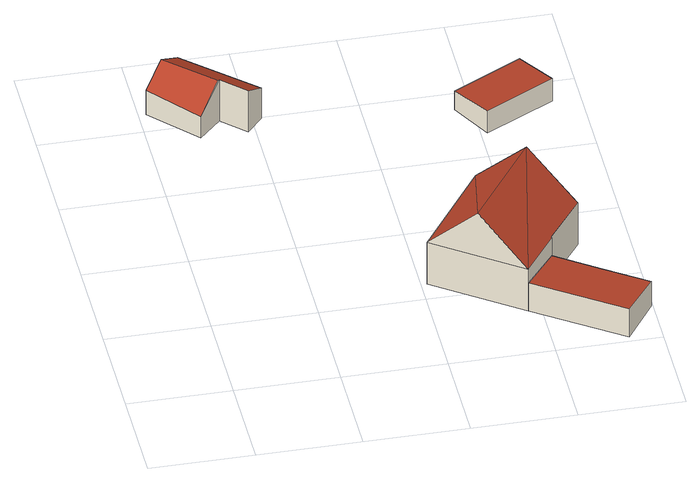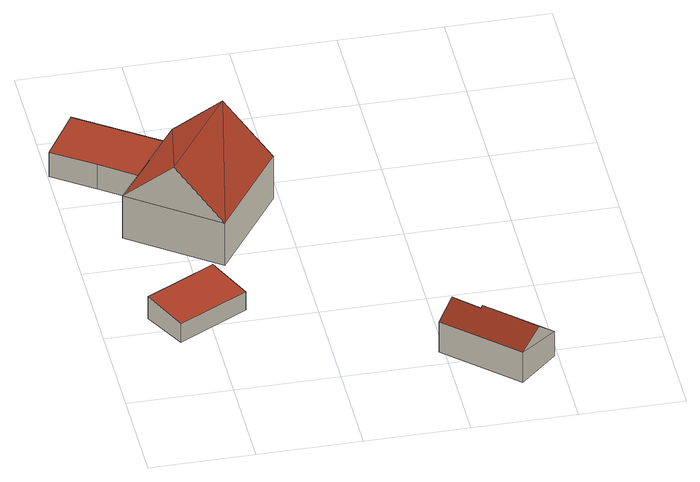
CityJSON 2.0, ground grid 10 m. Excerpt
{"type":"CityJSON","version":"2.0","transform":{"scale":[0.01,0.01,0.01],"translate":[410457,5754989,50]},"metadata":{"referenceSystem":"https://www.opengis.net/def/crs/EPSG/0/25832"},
"CityObjects":{
"building1":{"type":"Building","attributes":{"Gemeindeschluessel":"05515000","Geometrietyp2DReferenz":"3000","function":"31001_2700","roofType":"5000","measuredHeight":4.8},"geometry":[{"type":"Solid","lod":"2","boundaries":[[[[0,1,2,3]],[[4,5,1,0]],[[6,7,5,4]],[[8,9,7,6]],[[10,11,9,8]],[[3,2,11,10]],[[6,4,0,12,13,8]],[[13,12,3,10]],[[8,13,10]],[[3,12,0]],[[1,5,7,9,11,2]]]],"semantics":{"surfaces":[{"type":"WallSurface"},{"type":"RoofSurface"},{"type":"GroundSurface"}],"values":[[0,0,0,0,0,0,1,1,0,0,2]]}}]},
"building2":{"type":"Building","attributes":{"Gemeindeschluessel":"05515000","Geometrietyp2DReferenz":"3000","function":"31001_1000"},"address":[{"country":"Germany","locality":"Münster","thoroughfareNumber":"225","thoroughfareName":"Hofkamp"}],"children":["building2-1","building2-2"]},
"building2-1":{"type":"BuildingPart","attributes":{"roofType":"2100","measuredHeight":3.2},"parents":["building2"],"geometry":[{"type":"Solid","lod":"2","boundaries":[[[[14,15,16,17]],[[18,19,15,14]],[[20,21,19,18]],[[22,23,21,20]],[[20,18,14,17,22]],[[15,19,21,23,16]],[[16,23,22,17]]]],"semantics":{"surfaces":[{"type":"WallSurface"},{"type":"RoofSurface"},{"type":"GroundSurface"},{"type":"ClosureSurface"}],"values":[[0,0,0,0,1,2,3]]}}]},
"building2-2":{"type":"BuildingPart","attributes":{"roofType":"3100","measuredHeight":9.56},"parents":["building2"],"geometry":[{"type":"Solid","lod":"2","boundaries":[[[[24,25,26,27]],[[28,29,25,24]],[[30,17,16,29,28]],[[31,32,23,22,33]],[[27,26,32,31]],[[27,34,35]],[[27,31,34]],[[30,36,24,35,33]],[[34,33,35]],[[36,30,28]],[[36,28,24]],[[35,24,27]],[[34,31,33]],[[25,29,16,23,32,26]],[[17,30,33,22]],[[23,16,17,22]]]],"semantics":{"surfaces":[{"type":"WallSurface"},{"type":"RoofSurface"},{"type":"GroundSurface"},{"type":"ClosureSurface"}],"values":[[0,0,0,0,0,1,1,1,1,0,0,0,0,2,0,3]]}}]},
"building3":{"type":"Building","attributes":{"Gemeindeschluessel":"05515000","Geometrietyp2DReferenz":"3000","function":"31001_1310","roofType":"2100","measuredHeight":2.52},"geometry":[{"type":"Solid","lod":"2","boundaries":[[[[37,38,39,40]],[[41,42,38,37]],[[43,44,42,41]],[[40,39,44,43]],[[41,37,40,43]],[[38,42,44,39]]]],"semantics":{"surfaces":[{"type":"WallSurface"},{"type":"RoofSurface"},{"type":"GroundSurface"}],"values":[[0,0,0,0,1,2]]}}]}
},
"vertices":[
[415,4507,440],[415,4507,97],[51,4167,97],[51,4167,373],[1070,3897,440],[1070,3897,97],[909,3717,567],[909,3717,97],[687,3932,564],[687,3932,97],[470,3717,335],[470,3717,97],[224,4328,577],[669,3914,577],
[3590,758,305],[3590,758,28],[3177,1054,28],[3177,1054,304],[3986,484,305],[3986,484,28],[3693,61,348],[3693,61,28],[2875,633,348],[2875,633,28],
[3517,1529,502],[3517,1529,28],[2690,2125,28],[2690,2125,502],[3170,1059,502],[3170,1059,28],[3177,1054,502],[2053,1221,502],[2053,1221,28],[2875,633,502],[2464,927,984],[3103,1827,984],[3170,1059,510],
[2740,3297,595],[2740,3297,386],[2960,2883,386],[2960,2883,638],[3416,3657,595],[3416,3657,386],[3636,3243,638],[3636,3243,386]
]}
